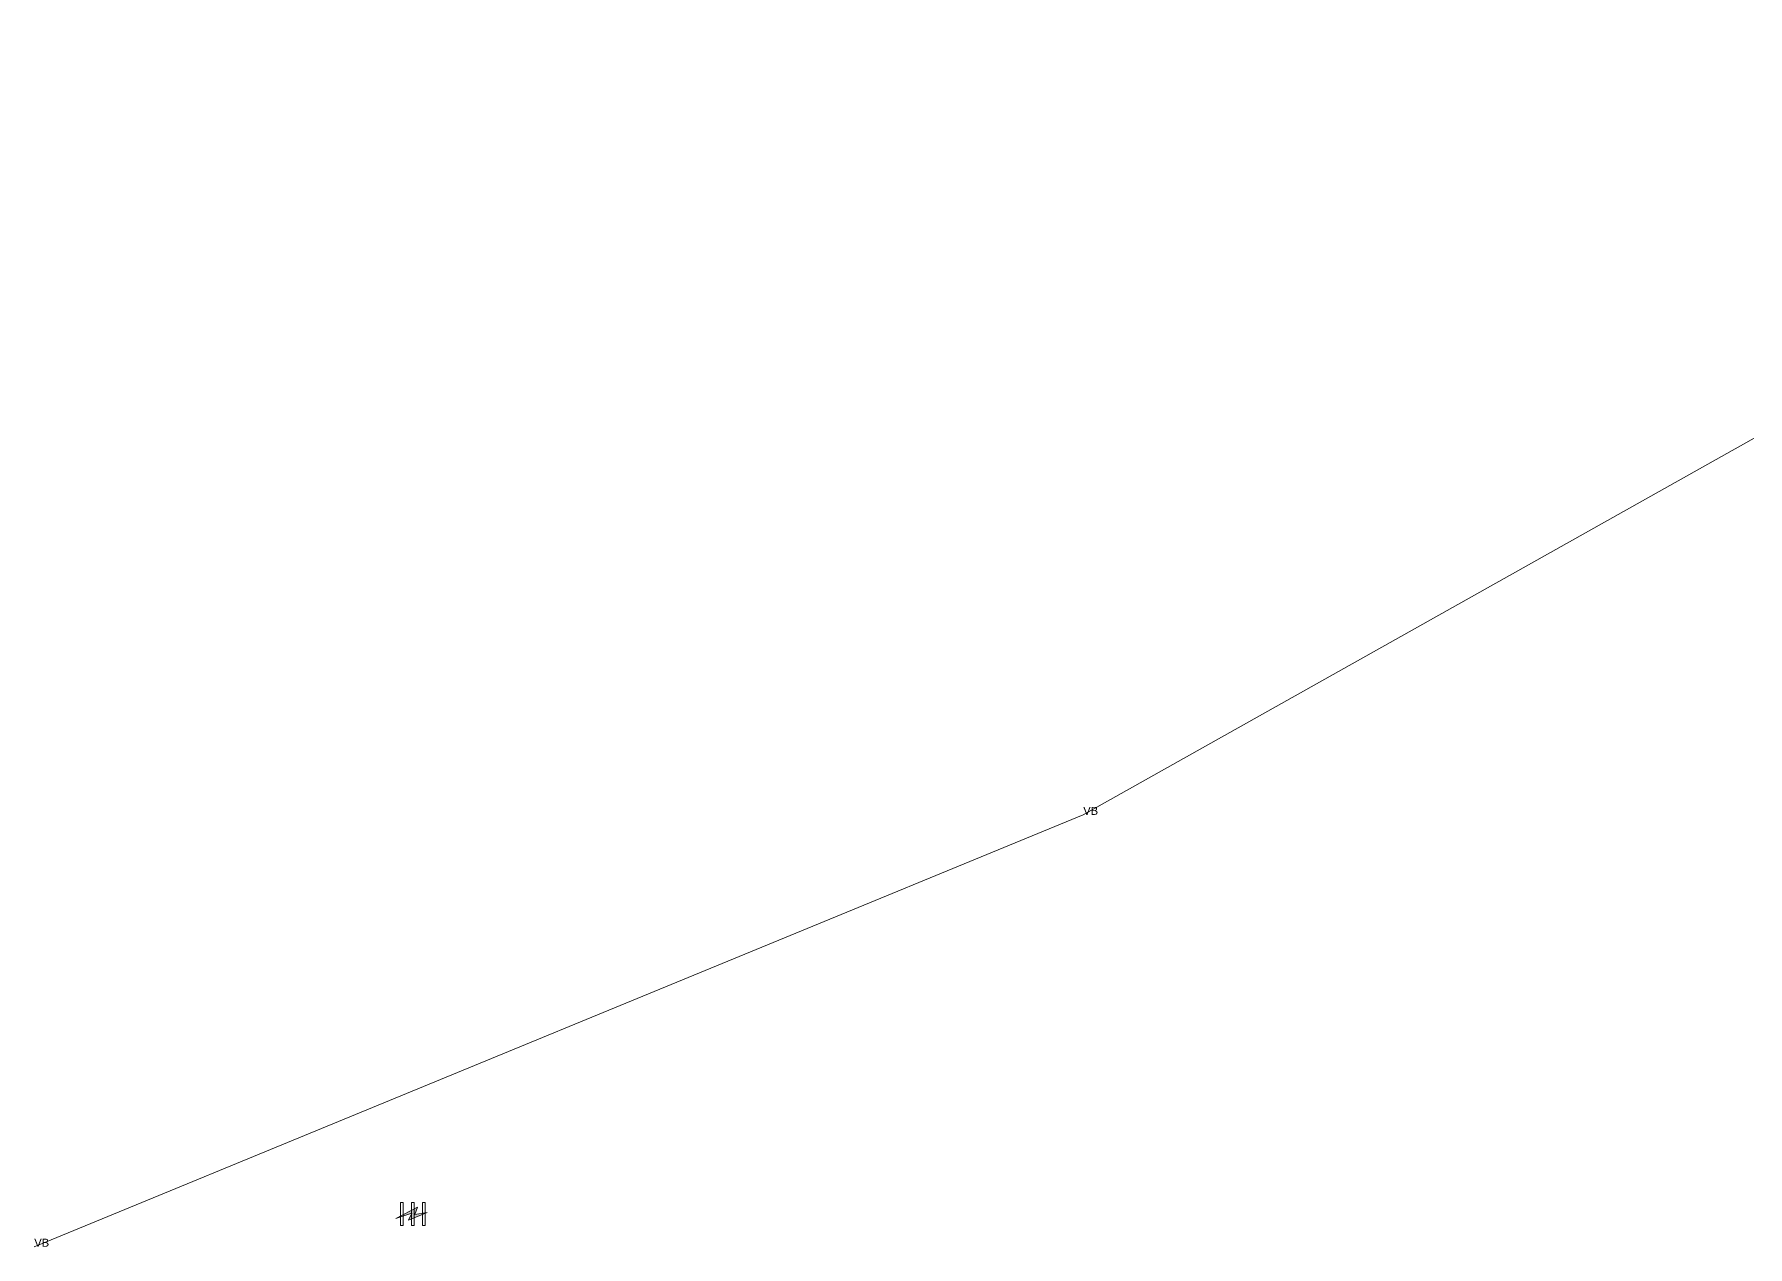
# Model space of a CAD drawing. Header units: metres. Extents: x 593168 to 611286, y 3401475 to 3412398.
# Drawn here: x 608887.7 to 608994.7, y 3402691.2 to 3402766.9 of the extents above; entities that cross this region are included whole.
import ezdxf

# ---------------------------------------------------------------- set-up
doc = ezdxf.new("R2010")
doc.units = ezdxf.units.M
doc.header["$MEASUREMENT"] = 0
for name, color, linetype, lineweight in [('Transformer', 251, 'Continuous', 0), ('Village Area', 251, 'Continuous', 0), ('Village Area text', 251, 'Continuous', 0)]:
    doc.layers.add(name, color=color, linetype=linetype, lineweight=lineweight)
doc.styles.get("Standard").update_dxf_attribs({"font": 'arial_0.ttf'})

# ---------------------------------------------------------------- blocks, each defined once
blk = doc.blocks.new('TRF')
blk.add_hatch(color=256).paths.add_polyline_path([(0.22, -0.04), (0.38, 0.42), (-0.98, -0.29), (0.02, 0.04), (-0.18, -0.39), (0.98, 0.09)])
for p, q in [((-0.69, 0.72), (-0.69, -0.72)), ((-0.52, 0.72), (-0.69, 0.72)), ((-0.52, -0.72), (-0.52, 0.72)), ((0, 0.72), (0, -0.72)), ((0.17, 0.72), (0, 0.72)), ((0.17, -0.72), (0.17, 0.72)), ((0.7, 0.72), (0.7, -0.72)), ((0.87, 0.72), (0.7, 0.72)), ((0.87, -0.72), (0.87, 0.72)), ((-0.69, -0.72), (-0.52, -0.72)), ((0, -0.72), (0.17, -0.72)), ((0.7, -0.72), (0.87, -0.72))]:
    blk.add_line(p, q)
blk.add_lwpolyline([(0.22, -0.04), (0.38, 0.42), (-0.98, -0.29), (0.02, 0.04), (-0.18, -0.39), (0.98, 0.09)], close=True)

msp = doc.modelspace()

# ---------------------------------------------------------------- linework, layer by layer
at = {"layer": 'Village Area'}
msp.add_polyline3d([(608887.6719, 3402691.1676, 261.1316), (608953.2148, 3402718.1612, 261.1396), (609040.1093, 3402766.9459, 261.6224)], dxfattribs=at)

# ---------------------------------------------------------------- block references
at = {"layer": 'Transformer', "xscale": 0.9997078269177826, "yscale": 0.9997078269177826, "zscale": 0.9997078269177826}
msp.add_blockref('TRF', (608911.2354, 3402693.2227, 261.2845), dxfattribs=at)

# ---------------------------------------------------------------- texts
at = {"layer": 'Village Area text'}
for p in [(608953.215, 3402718.161, 261.14), (608887.672, 3402691.168, 261.132)]:
    msp.add_text('VB', height=0.5, dxfattribs=at).set_placement(p)

doc.saveas('drawing.dxf')
